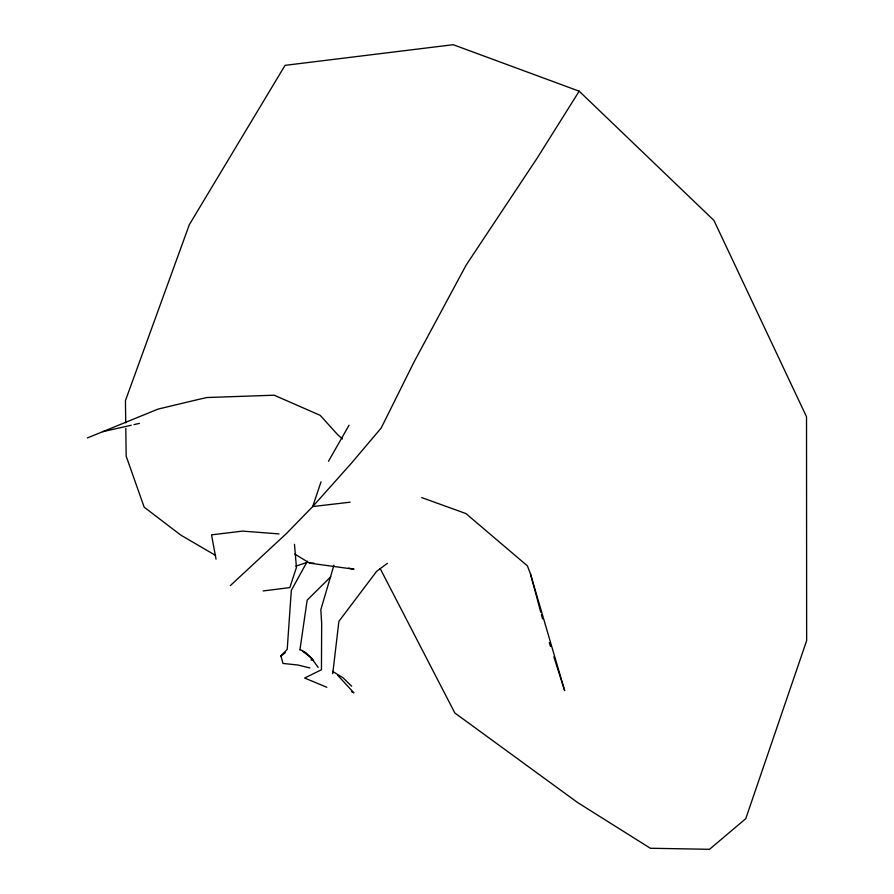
<?xml version="1.0" encoding="UTF-8"?>
<svg xmlns="http://www.w3.org/2000/svg" width="894" height="894" viewBox="0 0 894 894"><rect width="100%" height="100%" fill="white"/><g stroke="black" fill="none" stroke-linecap="round" stroke-linejoin="round"><path stroke-width="1.34" d="M332.724 673.73L338.904 621.33L376.665 571.311L387.404 563.309M299.903 650.039L307.156 600.142L330.78 576.764M333.943 565.164L320.834 609.686L321.672 623.52L321.449 669.74L304.664 678.032L326.846 687.285M321.013 481.855L312.721 506.563L286.292 533.662L230.328 585.615M307.413 561.164L291.321 590.375L287.209 649.368L280.682 656.174M328.489 461.248L349.062 425.22M380.106 568.428L454.834 712.976L577.435 802.421L650.329 848.261L709.523 849.3L745.764 818.669L806.645 640.663L806.522 416.783L713.926 220.416L579.178 91.188L537.026 158.327L466.087 265.194L414.045 361.958L381.202 428.002L351.253 463.394L312.721 506.563L350.135 502.182M285.264 652.654L280.906 655.939L283.007 663.437L297.881 665.013L309.905 667.952M87.355 437.959L158.014 409.106L198.513 399.417L207.017 397.528L274.179 395.204L320.197 415.352L337.329 434.316L342.491 438.954M295.836 566.148L307.637 562.203M102.676 431.701L131.262 425.231M133.988 424.616L139.43 423.387M263.171 590.934L289.801 587.604L296.45 567.444L294.484 544.334M294.841 554.101L309.648 563.153L313.805 563.086M278.995 533.897L242.542 531.114L211.532 534.847L216.024 559.163M309.648 563.153L354.024 569.221L348.671 568.137M310.922 659.917L313.526 660.51L306.027 652.855L300.406 649.625M421.711 497.589L465.919 513.558L527.371 565.835L530.444 573.803L564.662 690.649L553.833 656.844M579.178 91.188L453.191 44.7L285.063 65.351L189.338 224.651L125.439 400.624L125.73 422.84M351.599 691.71L353.946 692.884L337.485 675.059M215.577 555.42L180.7 535.048L144.18 507.166L126.166 456.163L125.797 428.394M332.568 671.327L342.994 677.775L351.688 686.223M302.496 651.123L311.268 657.816L318.175 667.438M549.251 642.54L550.503 646.44M530.444 573.803L540.758 612.2M541.473 614.849L542.546 618.827"/></g></svg>
